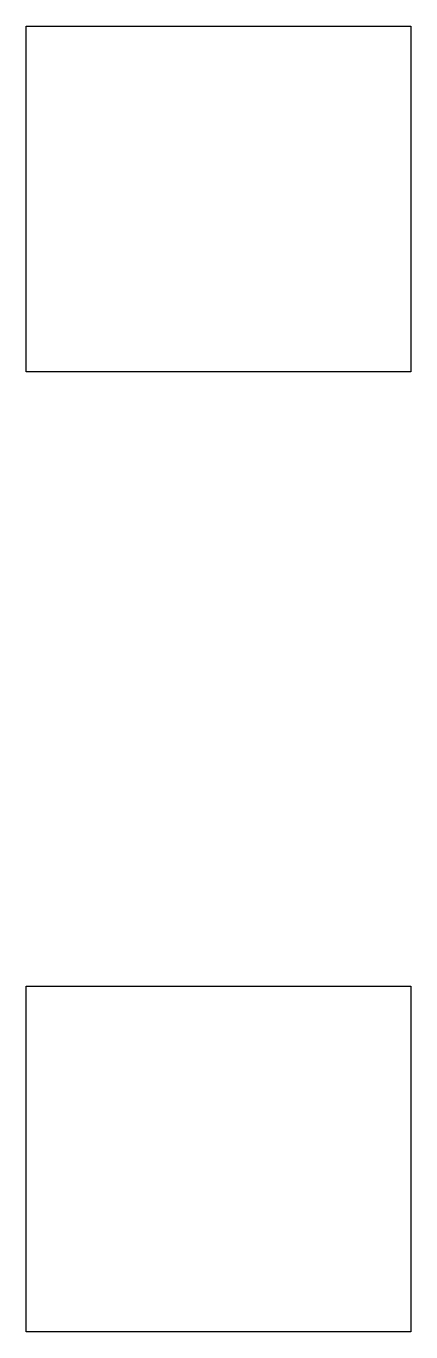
# Model space of a CAD drawing. Header units: millimetres. Extents: x 18 to 188, y -122 to -22.
# Drawn here: x 111 to 113, y -122.4 to -115.6 of the extents above; entities that cross this region are included whole.
import ezdxf

# ---------------------------------------------------------------- set-up
doc = ezdxf.new("R2010")
doc.units = ezdxf.units.MM
doc.layers.add('BLACK', color=250, linetype='CONTINUOUS')

msp = doc.modelspace()

# ---------------------------------------------------------------- linework, layer by layer
at = {"layer": 'BLACK', "linetype": 'CONTINUOUS'}
for p, q in [((111, -117.4), (111, -115.6)), ((111, -115.6), (113, -115.6)), ((113, -115.6), (113, -117.4)), ((113, -117.4), (111, -117.4)), ((111, -122.4), (111, -120.6)), ((111, -120.6), (113, -120.6)), ((113, -120.6), (113, -122.4)), ((113, -122.4), (111, -122.4))]:
    msp.add_line(p, q, dxfattribs=at)

doc.saveas('drawing.dxf')
